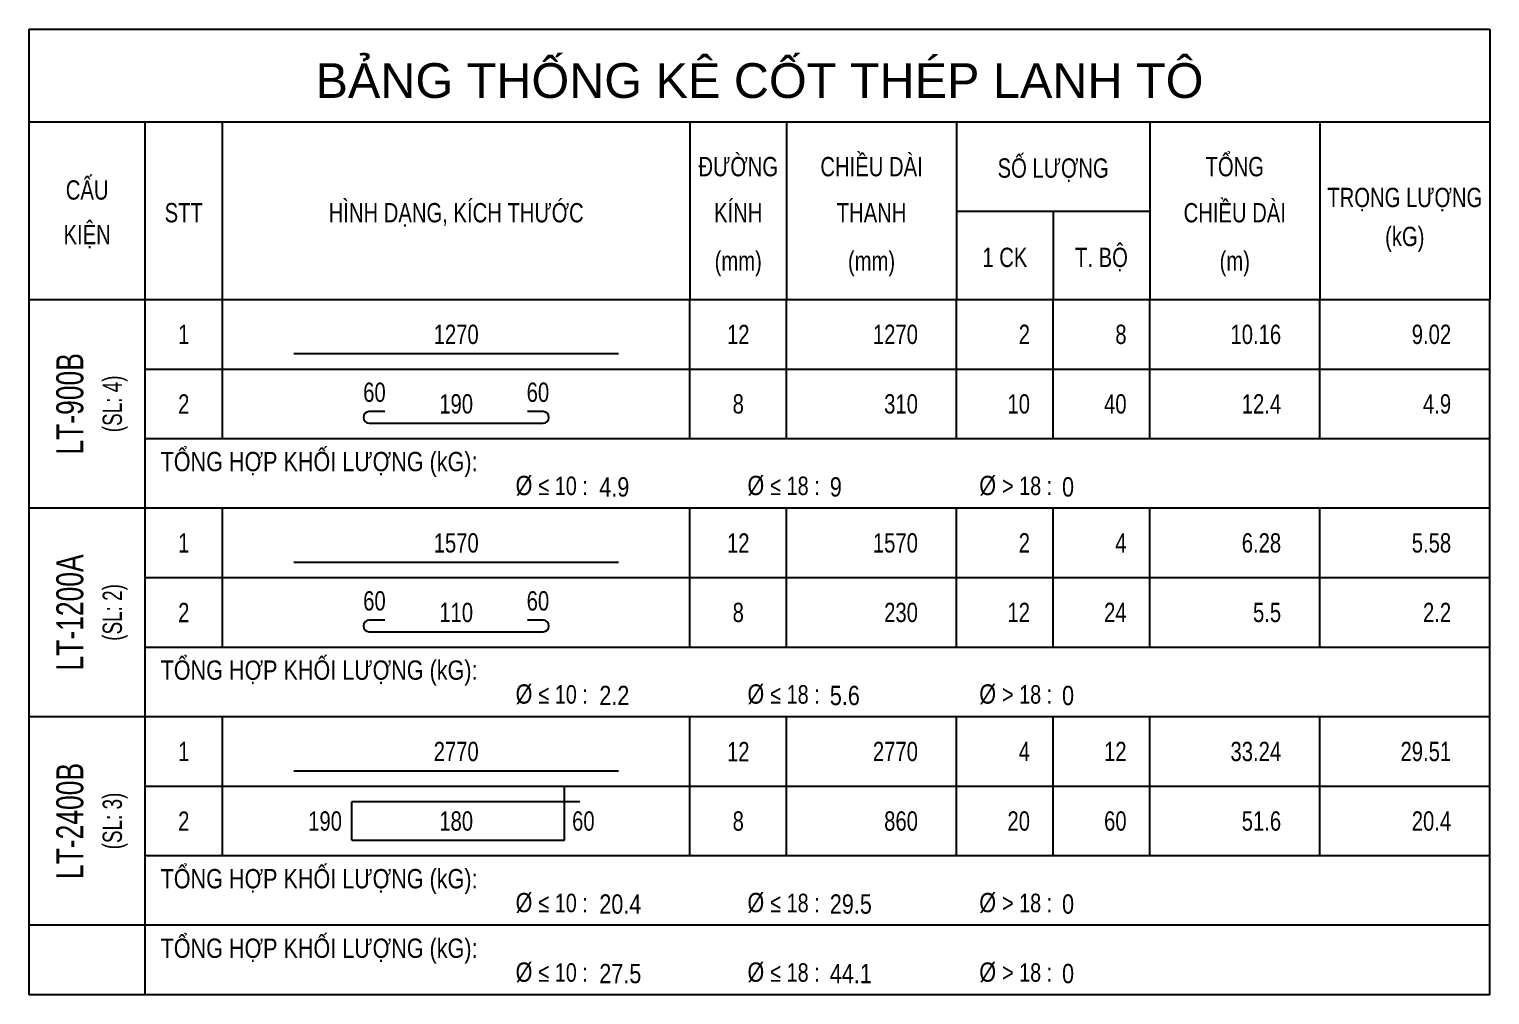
# Model space of a CAD drawing. Header units: millimetres. Extents: x 3293446 to 3468331, y 133678 to 182883.
# Drawn here: x 3391525 to 3405313, y 133678 to 142797 of the extents above; entities that cross this region are included whole.
import ezdxf
from ezdxf.enums import TextEntityAlignment as Align

# ---------------------------------------------------------------- set-up
doc = ezdxf.new("R2010")
doc.units = ezdxf.units.MM
doc.header["$LTSCALE"] = 600
doc.header["$MEASUREMENT"] = 0
for name, color, linetype in [('KCS_BORDER', 3, 'Continuous'), ('KCS_STEEL', 4, 'Continuous'), ('KCS_TEXT_SLCK', 3, 'Continuous'), ('KCS_TEXT_TCK', 3, 'Continuous'), ('KCS_TEXT_TK', 2, 'Continuous'), ('KCS_THONGKE', 5, 'Continuous')]:
    doc.layers.add(name, color=color, linetype=linetype)
doc.layers.add('LC Net thay', color=7, linetype='Continuous', lineweight=25)
doc.styles.add('KCS_BIGTEXT', font='arial.ttf', dxfattribs={"width": 0.75})
doc.styles.add('KCS_SMTEXT', font='arial.ttf', dxfattribs={"width": 0.7})

# ---------------------------------------------------------------- blocks, each defined once
blk = doc.blocks.new('TK_2')
at = {"layer": 'KCS_STEEL'}
blk.add_line((19.25, 2), (61.25, 2), dxfattribs=at)
at = {"layer": 'KCS_TEXT_TK'}
for p, q in [((-15, 0), (-15, 9)), ((0, 0), (0, 9)), ((10, 0), (10, 9)), ((70.5, 0), (70.5, 9)), ((83, 0), (83, 9)), ((105, 0), (105, 9)), ((117.5, 0), (117.5, 9)), ((130, 0), (130, 9)), ((152, 0), (152, 9)), ((174, 0), (174, 9))]:
    blk.add_line(p, q, dxfattribs=at)
at = {"layer": 'KCS_THONGKE'}
blk.add_line((0, 0), (174, 0), dxfattribs=at)
at = {"layer": 'KCS_TEXT_TK', "style": 'KCS_SMTEXT', "width": 0.75}
for tag, p in [('SH', (5, 4.5)), ('L2', (40.25, 4.5)), ('DK', (76.75, 4.5))]:
    blk.add_attdef(tag, text='', height=2.5, dxfattribs=at).set_placement(p, align=Align.MIDDLE)
for tag, p in [('DAI', (100, 4.5)), ('SL1', (114.5, 4.5)), ('SLA', (127, 4.5)), ('DT', (147, 4.5)), ('TL', (169, 4.5))]:
    blk.add_attdef(tag, text='', height=2.5, dxfattribs=at).set_placement(p, align=Align.MIDDLE_RIGHT)
blk = doc.blocks.new('TK_4')
at = {"layer": 'KCS_STEEL'}
for p, q in [((31, 3.5), (29, 3.5)), ((29, 2), (51.5, 2)), ((51.5, 3.5), (49.5, 3.5))]:
    blk.add_line(p, q, dxfattribs=at)
for centre, start, end in [((29, 2.75), 90, 270), ((51.5, 2.75), 270, 90)]:
    blk.add_arc(centre, 0.75, start, end, dxfattribs=at)
at = {"layer": 'KCS_TEXT_TK'}
for p, q in [((-15, 0), (-15, 9)), ((0, 0), (0, 9)), ((10, 0), (10, 9)), ((70.5, 0), (70.5, 9)), ((83, 0), (83, 9)), ((105, 0), (105, 9)), ((117.5, 0), (117.5, 9)), ((130, 0), (130, 9)), ((152, 0), (152, 9)), ((174, 0), (174, 9))]:
    blk.add_line(p, q, dxfattribs=at)
at = {"layer": 'KCS_THONGKE'}
blk.add_line((0, 0), (174, 0), dxfattribs=at)
at = {"layer": 'KCS_TEXT_TK', "style": 'KCS_SMTEXT', "width": 0.75}
for tag, p in [('SH', (5, 4.5)), ('M', (29.67, 6)), ('L2', (40.25, 4.5)), ('M', (50.83, 6)), ('DK', (76.75, 4.5))]:
    blk.add_attdef(tag, text='', height=2.5, dxfattribs=at).set_placement(p, align=Align.MIDDLE)
for tag, p in [('DAI', (100, 4.5)), ('SL1', (114.5, 4.5)), ('SLA', (127, 4.5)), ('DT', (147, 4.5)), ('TL', (169, 4.5))]:
    blk.add_attdef(tag, text='', height=2.5, dxfattribs=at).set_placement(p, align=Align.MIDDLE_RIGHT)
blk = doc.blocks.new('TK_14')
at = {"layer": 'KCS_STEEL'}
for p, q in [((54.25, 2), (54.25, 9)), ((56.25, 7), (26.75, 7)), ((26.75, 2), (26.75, 7)), ((26.75, 2), (54.25, 2))]:
    blk.add_line(p, q, dxfattribs=at)
at = {"layer": 'KCS_TEXT_TK'}
for p, q in [((-15, 0), (-15, 9)), ((0, 0), (0, 9)), ((10, 0), (10, 9)), ((70.5, 0), (70.5, 9)), ((83, 0), (83, 9)), ((105, 0), (105, 9)), ((117.5, 0), (117.5, 9)), ((130, 0), (130, 9)), ((152, 0), (152, 9)), ((174, 0), (174, 9))]:
    blk.add_line(p, q, dxfattribs=at)
at = {"layer": 'KCS_THONGKE'}
blk.add_line((174, 0), (0, 0), dxfattribs=at)
at = {"layer": 'KCS_TEXT_TK', "style": 'KCS_SMTEXT', "width": 0.75}
for tag, p in [('SH', (5, 4.5)), ('L2', (40.25, 4.5)), ('DK', (76.75, 4.5))]:
    blk.add_attdef(tag, text='', height=2.5, dxfattribs=at).set_placement(p, align=Align.MIDDLE)
for tag, p in [('L1', (25.47, 4.5)), ('DAI', (100, 4.5)), ('SL1', (114.5, 4.5)), ('SLA', (127, 4.5)), ('DT', (147, 4.5)), ('TL', (169, 4.5))]:
    blk.add_attdef(tag, text='', height=2.5, dxfattribs=at).set_placement(p, align=Align.MIDDLE_RIGHT)
blk.add_attdef('M', text='', height=2.5, dxfattribs=at).set_placement((55.25, 4.5), align=Align.MIDDLE_LEFT)
blk = doc.blocks.new('CTK_THKL')
at = {"layer": 'KCS_TEXT_TK'}
for p, q in [((-15, 0), (-15, 9)), ((0, 0), (0, 9)), ((174, 0), (174, 9)), ((174, 0), (-15, 0))]:
    blk.add_line(p, q, dxfattribs=at)
at = {"layer": 'KCS_BORDER', "color": 5, "style": 'KCS_SMTEXT', "width": 0.7}
blk.add_attdef('TYPE', (85.49, -1.5), '', height=0.025, rotation=90, dxfattribs=at)
at = {"layer": 'KCS_TEXT_TK', "style": 'KCS_SMTEXT', "width": 0.8}
blk.add_text('TỔNG HỢP KHỐI LƯỢNG (kG):', height=2.5, dxfattribs=at).set_placement((2, 4.78))
at = {"layer": 'KCS_TEXT_TK', "char_height": 2.5, "attachment_point": 1, "style": 'KCS_SMTEXT'}
for s, insert in [('{\\W0.8;%%C \\fSymbol|b0|i0|c2|p18;\\H0.95833x;£ 10 :}', (47.94, 4.19)), ('{\\W0.8;%%C \\fSymbol|b0|i0|c2|p18;\\H0.95833x;£ 18 :}', (77.94, 4.19)), ('{\\W0.8;%%C \\fSymbol|b0|i0|c2|p18;\\H0.95833x;> 18 :}', (107.94, 4.19))]:
    blk.add_mtext_dynamic_manual_height_columns(s, width=13.4519, gutter_width=12.5, heights=[0], dxfattribs=dict(at, insert=insert))
at = {"layer": 'KCS_TEXT_TK', "style": 'KCS_SMTEXT', "width": 0.8}
for tag, p in [('TL1', (58.77, 1.5)), ('TL2', (88.6, 1.5)), ('TL3', (118.65, 1.5))]:
    blk.add_attdef(tag, p, '', height=2.5, dxfattribs=at)

msp = doc.modelspace()

# ---------------------------------------------------------------- linework, layer by layer
at = {"layer": 'KCS_TEXT_TK'}
for p, q in [((3391524.5, 140243.7), (3391524.5, 142797)), ((3391524.5, 142797), (3405312.5, 142797)), ((3405312.5, 142797), (3405312.5, 140243.7)), ((3391524.5, 141921.6), (3405312.5, 141921.6)), ((3392618.8, 140243.7), (3392618.8, 141921.6)), ((3393348.3, 140243.7), (3393348.3, 141921.6)), ((3397761.9, 141921.6), (3397761.9, 140243.7)), ((3398673.8, 141921.6), (3398673.8, 140243.7)), ((3400278.8, 141921.6), (3400278.8, 140243.7)), ((3402102.6, 141921.6), (3402102.6, 140243.7)), ((3403707.5, 141921.6), (3403707.5, 140243.7)), ((3400278.8, 141078), (3402102.6, 141078)), ((3401190.7, 141078), (3401190.7, 140243.7)), ((3391524.5, 140243.7), (3405312.5, 140243.7))]:
    msp.add_line(p, q, dxfattribs=at)
at = {"layer": 'LC Net thay'}
msp.add_line((3391524.5, 142797), (3405312.5, 142797), dxfattribs=at)

# ---------------------------------------------------------------- block references
at = {"layer": 'KCS_TEXT_TK'}
for name, p, xscale, yscale, zscale, values in [('TK_2', (3392618.8, 139587.1), 72.95238095238093, 72.95238095238093, 72.95238095238093, {'L2': '1270', 'TL': '9.02', 'DT': '10.16', 'SLA': '8', 'SL1': '2', 'DAI': '1270', 'DK': '12', 'SH': '1'}), ('CTK_THKL', (3392618.8, 138274), 72.95238095238093, 72.95238095238093, 72.95238095238093, {'TL2': '9', 'TL1': '4.9', 'TL3': '0'}), ('TK_2', (3392618.8, 137617.4), 72.95238095238093, 72.95238095238093, 72.95238095238093, {'L2': '1570', 'TL': '5.58', 'DT': '6.28', 'SLA': '4', 'SL1': '2', 'DAI': '1570', 'DK': '12', 'SH': '1'}), ('CTK_THKL', (3392618.8, 136304.3), 72.95238095238093, 72.95238095238093, 72.95238095238093, {'TL2': '5.6', 'TL1': '2.2', 'TL3': '0'}), ('TK_2', (3392618.8, 135647.7), 72.95238095238093, 72.95238095238093, 72.95238095238093, {'L2': '2770', 'TL': '29.51', 'DT': '33.24', 'SLA': '12', 'SL1': '4', 'DAI': '2770', 'DK': '12', 'SH': '1'}), ('TK_14', (3392618.8, 134991.1), 72.95238095238093, 72.95238095238093, 72.95238095238093, {'SH': '2', 'L1': '190', 'L2': '180', 'M': '60', 'DK': '8', 'DAI': '860', 'SL1': '20', 'SLA': '60', 'DT': '51.6', 'TL': '20.4'}), ('CTK_THKL', (3392618.8, 134334.6), 72.95238095238093, 72.95238095238093, 72.95238095238093, {'TL2': '29.5', 'TL1': '20.4', 'TL3': '0'}), ('CTK_THKL', (3392618.8, 133678), 72.9523809523808, 72.9523809523808, 72.9523809523808, {'TL2': '44.1', 'TL1': '27.5', 'TL3': '0'})]:
    msp.add_blockref(name, p, dxfattribs=dict(at, xscale=xscale, yscale=yscale, zscale=zscale)).add_auto_attribs(values)
ref = msp.add_blockref('TK_4', (3392618.8, 138930.6), dxfattribs=dict(at, xscale=72.95238095238093, yscale=72.95238095238093, zscale=72.95238095238093))
ref.add_attrib('SH', '2', dxfattribs={"height": 182.4, "style": 'KCS_SMTEXT', "width": 0.75}).set_placement((3392983.5, 139258.9), align=Align.MIDDLE)
ref.add_attrib('M', '60', dxfattribs={"height": 182.38, "style": 'KCS_SMTEXT', "width": 0.75}).set_placement((3394783.6, 139368.4), align=Align.MIDDLE)
ref.add_attrib('M', '60', dxfattribs={"height": 182.38, "style": 'KCS_SMTEXT', "width": 0.75}).set_placement((3396326.6, 139368.4), align=Align.MIDDLE)
ref.add_attrib('L2', '190', dxfattribs={"height": 182.38, "style": 'KCS_SMTEXT', "width": 0.75}).set_placement((3395555.1, 139258.9), align=Align.MIDDLE)
ref.add_attrib('DK', '8', dxfattribs={"height": 182.4, "style": 'KCS_SMTEXT', "width": 0.75}).set_placement((3398217.9, 139258.9), align=Align.MIDDLE)
ref.add_attrib('SL1', '10', dxfattribs={"height": 182.38, "style": 'KCS_SMTEXT', "width": 0.75}).set_placement((3400971.8, 139258.9), align=Align.MIDDLE_RIGHT)
ref.add_attrib('DAI', '310', dxfattribs={"height": 182.38, "style": 'KCS_SMTEXT', "width": 0.75}).set_placement((3399914, 139258.9), align=Align.MIDDLE_RIGHT)
ref.add_attrib('DT', '12.4', dxfattribs={"height": 182.38, "style": 'KCS_SMTEXT', "width": 0.75}).set_placement((3403342.8, 139258.9), align=Align.MIDDLE_RIGHT)
ref.add_attrib('SLA', '40', dxfattribs={"height": 182.38, "style": 'KCS_SMTEXT', "width": 0.75}).set_placement((3401883.7, 139258.9), align=Align.MIDDLE_RIGHT)
ref.add_attrib('TL', '4.9', dxfattribs={"height": 182.38, "style": 'KCS_SMTEXT', "width": 0.75}).set_placement((3404947.7, 139258.9), align=Align.MIDDLE_RIGHT)
ref = msp.add_blockref('TK_4', (3392618.8, 136960.9), dxfattribs=dict(at, xscale=72.95238095238093, yscale=72.95238095238093, zscale=72.95238095238093))
ref.add_attrib('SH', '2', dxfattribs={"height": 182.4, "style": 'KCS_SMTEXT', "width": 0.75}).set_placement((3392983.5, 137289.1), align=Align.MIDDLE)
ref.add_attrib('M', '60', dxfattribs={"height": 182.38, "style": 'KCS_SMTEXT', "width": 0.75}).set_placement((3394783.6, 137398.7), align=Align.MIDDLE)
ref.add_attrib('M', '60', dxfattribs={"height": 182.38, "style": 'KCS_SMTEXT', "width": 0.75}).set_placement((3396326.6, 137398.7), align=Align.MIDDLE)
ref.add_attrib('L2', '110', dxfattribs={"height": 182.38, "style": 'KCS_SMTEXT', "width": 0.75}).set_placement((3395555.1, 137289.2), align=Align.MIDDLE)
ref.add_attrib('DK', '8', dxfattribs={"height": 182.4, "style": 'KCS_SMTEXT', "width": 0.75}).set_placement((3398217.9, 137289.1), align=Align.MIDDLE)
ref.add_attrib('SL1', '12', dxfattribs={"height": 182.38, "style": 'KCS_SMTEXT', "width": 0.75}).set_placement((3400971.8, 137289.2), align=Align.MIDDLE_RIGHT)
ref.add_attrib('DAI', '230', dxfattribs={"height": 182.38, "style": 'KCS_SMTEXT', "width": 0.75}).set_placement((3399914, 137289.2), align=Align.MIDDLE_RIGHT)
ref.add_attrib('DT', '5.5', dxfattribs={"height": 182.38, "style": 'KCS_SMTEXT', "width": 0.75}).set_placement((3403342.8, 137289.2), align=Align.MIDDLE_RIGHT)
ref.add_attrib('SLA', '24', dxfattribs={"height": 182.38, "style": 'KCS_SMTEXT', "width": 0.75}).set_placement((3401883.7, 137289.2), align=Align.MIDDLE_RIGHT)
ref.add_attrib('TL', '2.2', dxfattribs={"height": 182.38, "style": 'KCS_SMTEXT', "width": 0.75}).set_placement((3404947.7, 137289.2), align=Align.MIDDLE_RIGHT)

# ---------------------------------------------------------------- texts
at = {"layer": 'KCS_TEXT_SLCK', "ltscale": 0.5, "style": 'KCS_SMTEXT', "width": 0.7}
for s, p in [('(SL: 4)', (3392399.9, 139258.9)), ('(SL: 2)', (3392399.9, 137289.1)), ('(SL: 3)', (3392399.9, 135319.4))]:
    msp.add_text(s, height=182.38, rotation=90, dxfattribs=at).set_placement(p, align=Align.CENTER)
at = {"layer": 'KCS_TEXT_TCK', "ltscale": 0.5, "style": 'KCS_SMTEXT', "width": 0.7}
for s, p in [('LT-900B', (3392035.2, 139258.9)), ('LT-1200A', (3392035.2, 137289.1)), ('LT-2400B', (3392035.2, 135319.4))]:
    msp.add_text(s, height=255.33, rotation=90, dxfattribs=at).set_placement(p, align=Align.CENTER)
at = {"layer": 'KCS_TEXT_TK', "color": 4, "style": 'KCS_BIGTEXT'}
msp.add_text('BẢNG THỐNG KÊ CỐT THÉP LANH TÔ', height=328.286, dxfattribs=at).set_placement((3398418.5, 142359.3), align=Align.MIDDLE)
at = {"layer": 'KCS_TEXT_TK', "style": 'KCS_SMTEXT', "width": 0.75}
for s, height, p in [('ĐƯỜNG', 182.38, (3398217.9, 141408.1)), ('CHIỀU DÀI', 182.38, (3399476.3, 141408.1)), ('SỐ LƯỢNG', 182.38, (3401190.7, 141394.6)), ('TỔNG', 182.38, (3402905.1, 141408.1)), ('CẤU', 182.38, (3392071.6, 141187.8)), ('HÌNH DẠNG, KÍCH THƯỚC', 182.381, (3395555.1, 140972.8)), ('KÍNH', 182.38, (3398217.9, 140972.8)), ('CHIỀU DÀI', 182.38, (3402905.1, 140972.8)), ('TRỌNG LƯỢNG', 182.381, (3404510, 141116.9)), ('STT', 182.38, (3392983.5, 140972.8)), ('THANH', 182.38, (3399476.3, 140972.8)), ('KIỆN', 182.38, (3392071.6, 140766.4)), ('(kG)', 182.38, (3404510, 140748.7)), ('T. BỘ', 182.38, (3401646.6, 140551)), ('(mm)', 182.38, (3398217.9, 140517.7)), ('(mm)', 182.38, (3399476.3, 140517.7)), ('1 CK', 182.38, (3400734.7, 140551)), ('(m)', 182.38, (3402905.1, 140517.7))]:
    msp.add_text(s, height=height, dxfattribs=at).set_placement(p, align=Align.CENTER)

doc.saveas('drawing.dxf')
